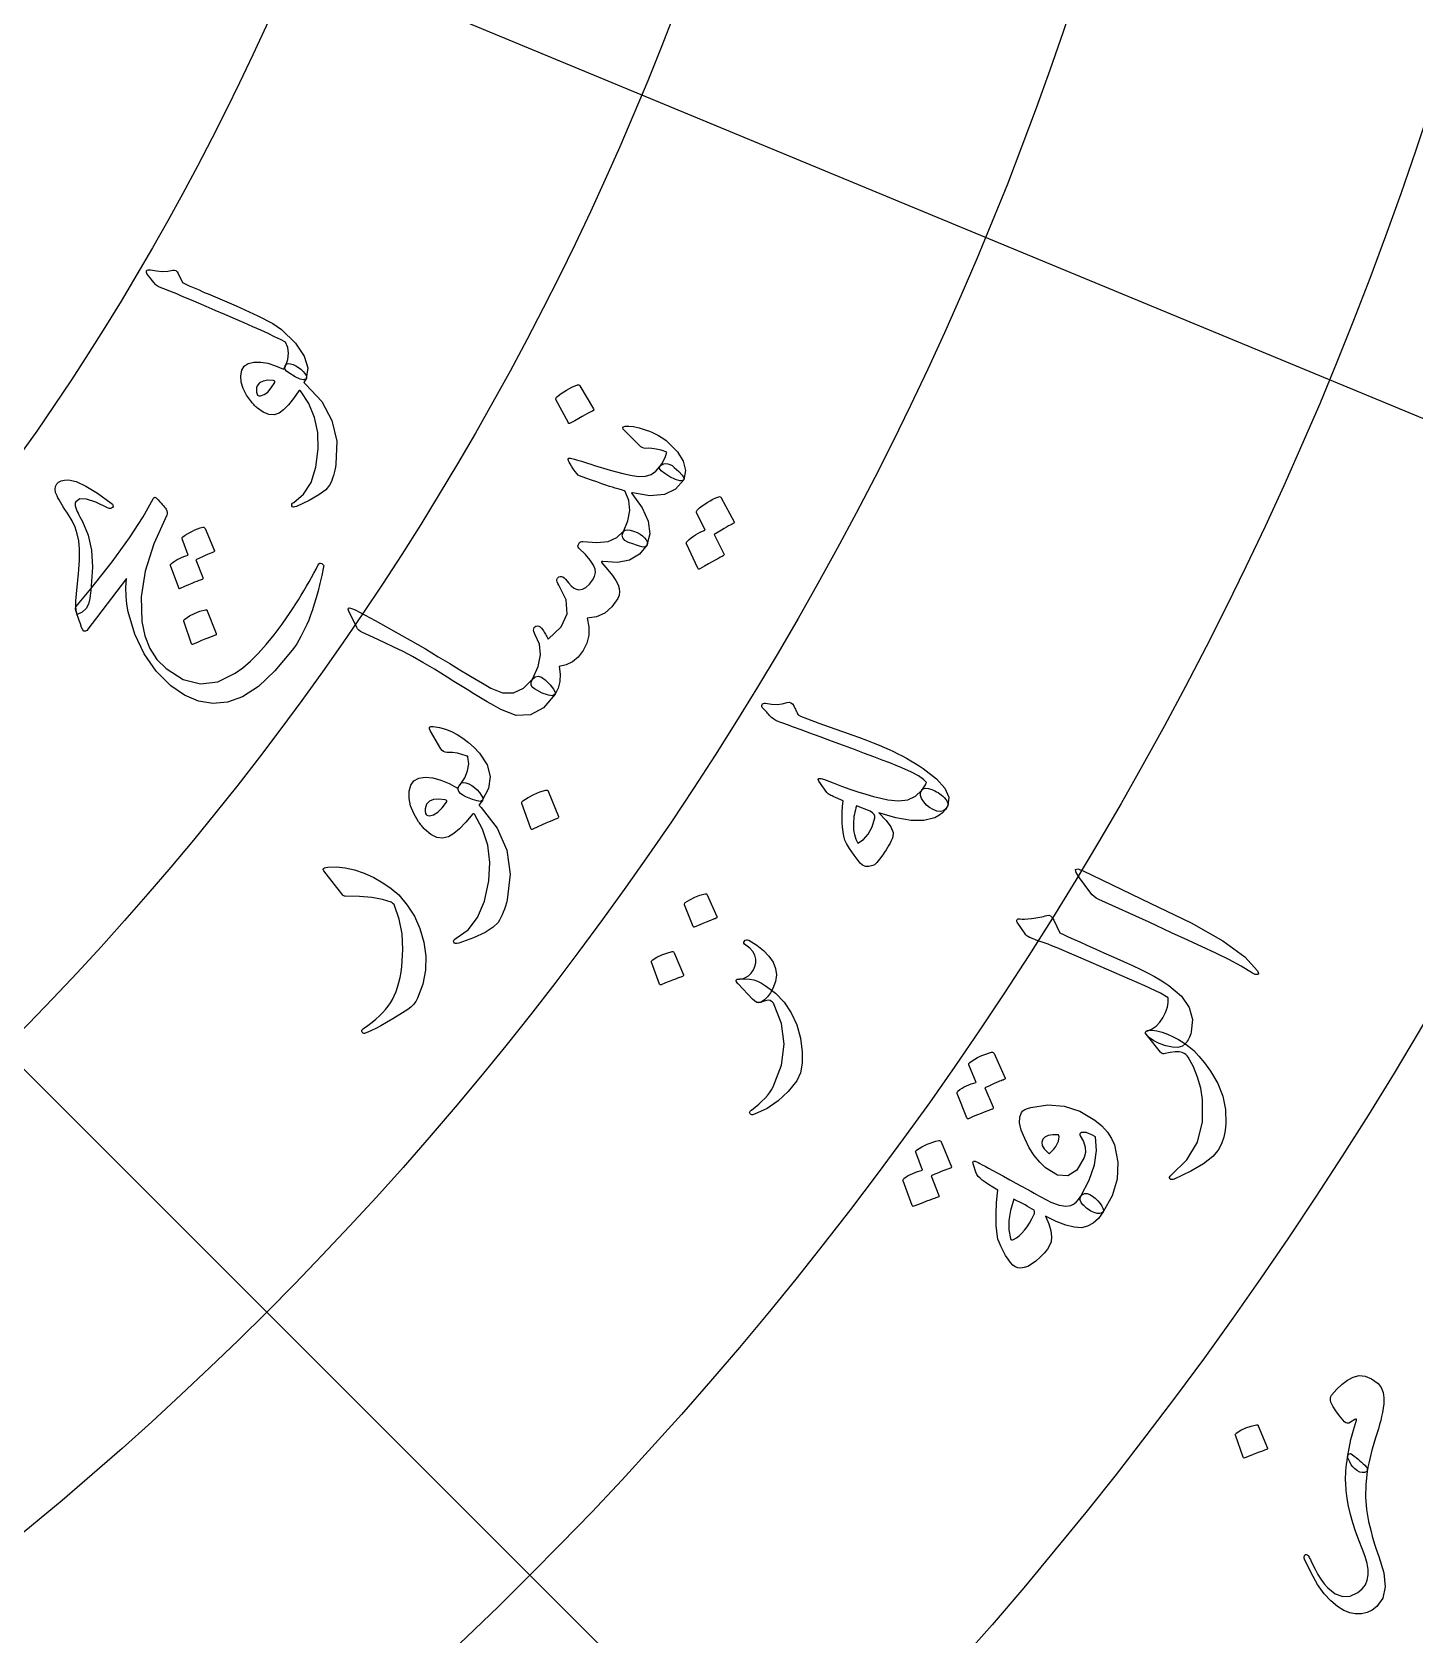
# Model space of a CAD drawing. Header units: millimetres. Extents: x -65 to 65, y -65 to 84.
# Drawn here: x 25.25 to 41.82, y -31.93 to -12.73 of the extents above; entities that cross this region are included whole.
import ezdxf

# ---------------------------------------------------------------- set-up
doc = ezdxf.new("R2010")
doc.units = ezdxf.units.MM
for name, color, linetype in [('ENGRAVE', 7, 'Continuous'), ('ENGRAVE_FINE', 8, 'Continuous'), ('GUIDE', 3, 'Continuous'), ('TEXT', 5, 'Continuous')]:
    doc.layers.add(name, color=color, linetype=linetype)

msp = doc.modelspace()

# ---------------------------------------------------------------- linework, layer by layer
at = {"layer": 'ENGRAVE'}
for radius in [57.525, 48.6086, 39.6922, 30.7759]:
    msp.add_circle((0, 0), radius, dxfattribs=at)
at = {"layer": 'ENGRAVE_FINE'}
for points in [[(36.6709, -15.1896), (28.4332, -11.7774)], [(44.9085, -18.6017), (36.6709, -15.1896)], [(28.0667, -28.0667), (21.7618, -21.7618)], [(34.3715, -34.3715), (28.0667, -28.0667)]]:
    msp.add_lwpolyline(points, dxfattribs=at)
for radius in [53.0668, 44.1504, 35.2341, 26.3177]:
    msp.add_circle((0, 0), radius, dxfattribs=at)
at = {"layer": 'GUIDE'}
msp.add_circle((0, 0), 59.475, dxfattribs=at)
at = {"layer": 'TEXT'}
for points in [[(26.7339, -15.7575), (26.6991, -15.713), (26.6713, -15.678), (26.6506, -15.6525), (26.6369, -15.6364), (26.6286, -15.6254), (26.6243, -15.6149), (26.6239, -15.6049), (26.6273, -15.5954), (26.6347, -15.5867), (26.6447, -15.5817), (26.6571, -15.5804), (26.6721, -15.5827), (26.7446, -15.5955), (26.8137, -15.6005), (26.8794, -15.5976), (26.9417, -15.5868), (26.9608, -15.5848), (26.9776, -15.5907), (26.9921, -15.6046), (27.0043, -15.6266), (27.0565, -15.7356), (27.0975, -15.754), (27.1378, -15.772), (27.1774, -15.7897), (27.2163, -15.8069), (27.2545, -15.8236), (27.292, -15.84), (27.3289, -15.856), (27.365, -15.8715), (27.6997, -16.0151), (27.9579, -16.1333), (28.1393, -16.2266), (28.2437, -16.2954), (28.4092, -16.4617), (28.5136, -16.6151), (28.5568, -16.7554), (28.5388, -16.8823), (28.5371, -16.8851), (28.5355, -16.8879), (28.5338, -16.8907), (28.5321, -16.8936), (28.5066, -16.9011), (28.4646, -16.8907), (28.406, -16.8623), (28.3309, -16.8161), (28.3044, -16.7968), (28.2886, -16.7768), (28.2836, -16.7561), (28.2893, -16.7347), (28.3171, -16.6553), (28.3264, -16.5811), (28.317, -16.5122), (28.289, -16.4486), (28.2293, -16.417), (28.1605, -16.3828), (28.0826, -16.3457), (27.9956, -16.3058), (27.9, -16.2632), (27.7962, -16.2178), (27.6842, -16.1695), (27.5641, -16.1185), (27.4466, -16.0673), (27.3409, -16.0216), (27.247, -15.9812), (27.1647, -15.9463), (27.0944, -15.9165), (27.0362, -15.8916), (26.9901, -15.8714), (26.9561, -15.8562), (26.7823, -15.7896), (26.7662, -15.7812), (26.7527, -15.773), (26.742, -15.7651), (26.7339, -15.7575)], [(28.5358, -16.9568), (28.7241, -17.1589), (28.8473, -17.3851), (28.9047, -17.6356), (28.8955, -17.91), (28.8896, -17.9457), (28.8827, -17.9803), (28.8748, -18.0137), (28.8658, -18.0461), (28.8558, -18.0771), (28.8447, -18.1064), (28.8324, -18.1341), (28.8191, -18.16), (28.7721, -18.216), (28.6902, -18.2777), (28.5735, -18.3447), (28.4219, -18.4166), (28.4029, -18.4226), (28.3877, -18.4234), (28.3763, -18.4192), (28.3686, -18.41), (28.3655, -18.3985), (28.3678, -18.3876), (28.3755, -18.3771), (28.3887, -18.3672), (28.5075, -18.2678), (28.5966, -18.1277), (28.6553, -17.9473), (28.6829, -17.7272), (28.677, -17.531), (28.6392, -17.3496), (28.5696, -17.1831), (28.4688, -17.0315), (28.4634, -17.029), (28.4585, -17.0282), (28.454, -17.0291), (28.4499, -17.0317), (28.3862, -17.1252), (28.3254, -17.2008), (28.2676, -17.2584), (28.2131, -17.2982), (28.1538, -17.3185), (28.091, -17.3153), (28.0246, -17.2887), (27.9546, -17.2389), (27.9459, -17.2313), (27.9372, -17.2234), (27.9286, -17.2149), (27.92, -17.2061), (27.9112, -17.1966), (27.9022, -17.1865), (27.8928, -17.1758), (27.8832, -17.1644), (27.8247, -17.0838), (27.7837, -17.0047), (27.7601, -16.9271), (27.7539, -16.8509), (27.7657, -16.7841), (27.796, -16.7347), (27.8449, -16.7025), (27.9125, -16.6875), (27.9941, -16.6876), (28.0802, -16.702), (28.1708, -16.7307), (28.2661, -16.7738), (28.2693, -16.7683), (28.2722, -16.7628), (28.2748, -16.7574), (28.2771, -16.752), (28.2795, -16.7467), (28.2821, -16.7413), (28.285, -16.7358), (28.2882, -16.7302), (28.3033, -16.7137), (28.324, -16.706), (28.3501, -16.7073), (28.3818, -16.7174), (28.414, -16.7329), (28.4448, -16.7517), (28.474, -16.7739), (28.5017, -16.7994), (28.5243, -16.8249), (28.5383, -16.8467), (28.5437, -16.8649), (28.5405, -16.8794), (28.5087, -16.9331), (28.5135, -16.9364), (28.5196, -16.9415), (28.5271, -16.9483), (28.5358, -16.9568)], [(28.1457, -16.9064), (28.0776, -16.9052), (28.0226, -16.9156), (27.9808, -16.9376), (27.9522, -16.9713), (27.9445, -16.9971), (27.9417, -17.0227), (27.9437, -17.0479), (27.9507, -17.0728), (27.9564, -17.0828), (27.9652, -17.0892), (27.9773, -17.0918), (27.9926, -17.0907), (28.0349, -17.0773), (28.0772, -17.0462), (28.1193, -16.9974), (28.1611, -16.9308), (28.1639, -16.923), (28.1622, -16.9163), (28.1562, -16.9108), (28.1457, -16.9064)], [(31.5303, -17.1373), (31.5285, -17.1313), (31.529, -17.1246), (31.532, -17.1172), (31.5374, -17.1091), (31.595, -17.0627), (31.6563, -17.0225), (31.7212, -16.9887), (31.7898, -16.9612), (31.7988, -16.9597), (31.8064, -16.961), (31.8125, -16.965), (31.8171, -16.9717), (31.9811, -17.2487), (31.9839, -17.2573), (31.9815, -17.2651), (31.9739, -17.2721), (31.961, -17.2782), (31.9499, -17.2836), (31.9328, -17.2923), (31.9098, -17.3043), (31.8808, -17.3197), (31.8457, -17.3388), (31.8042, -17.3619), (31.7563, -17.389), (31.7021, -17.4201), (31.6939, -17.4237), (31.6874, -17.4242), (31.6827, -17.4215), (31.6796, -17.4158)], [(32.3526, -17.5064), (32.3377, -17.4888), (32.3337, -17.4746), (32.3408, -17.4639), (32.3589, -17.4566), (32.404, -17.4537), (32.4609, -17.4603), (32.5297, -17.4763), (32.6104, -17.5016), (32.6511, -17.5164), (32.6896, -17.5323), (32.7259, -17.5493), (32.7601, -17.5675), (32.7923, -17.5867), (32.8224, -17.6066), (32.8507, -17.6273), (32.8769, -17.6488), (32.9882, -17.7614), (33.0564, -17.8735), (33.0813, -17.9853), (33.063, -18.0963), (33.0464, -18.1112), (33.0132, -18.11), (32.9634, -18.093), (32.897, -18.0599), (32.8335, -18.0217), (32.7924, -17.9889), (32.7735, -17.9616), (32.7769, -17.9397), (32.8002, -17.9043), (32.8218, -17.8632), (32.8418, -17.8165), (32.86, -17.7643), (32.7897, -17.7434), (32.7297, -17.729), (32.6801, -17.7213), (32.6407, -17.7201), (32.6093, -17.7206), (32.5832, -17.7178), (32.5625, -17.7117), (32.5473, -17.7024)], [(31.812, -18.0484), (31.7984, -18.0397), (31.7816, -18.0229), (31.7615, -17.9982), (31.7382, -17.9654), (31.7169, -17.9327), (31.7, -17.906), (31.6874, -17.8853), (31.6793, -17.8707), (31.6775, -17.8508), (31.6863, -17.8399), (31.7055, -17.838), (31.7353, -17.8451), (31.7548, -17.8513), (31.7782, -17.8584), (31.8055, -17.8665), (31.8368, -17.8754), (31.8715, -17.8856), (31.9092, -17.8971), (31.9501, -17.9102), (31.9941, -17.9246), (32.1801, -17.98), (32.3306, -18.0208), (32.4455, -18.0471), (32.5249, -18.0592), (32.6026, -18.0549), (32.6706, -18.0336), (32.7287, -17.9952), (32.7769, -17.9397), (32.7904, -17.9237), (32.8065, -17.9121), (32.8253, -17.9052), (32.8467, -17.9028), (32.8718, -17.905), (32.8967, -17.9133), (32.9213, -17.9278), (32.9457, -17.9484), (33.0043, -17.9997), (33.0435, -18.0415), (33.063, -18.0737), (33.063, -18.0963), (32.9649, -18.2095), (32.8296, -18.2737), (32.6575, -18.2887), (32.4488, -18.2546), (32.441, -18.2542), (32.437, -18.2553), (32.4368, -18.2581), (32.4403, -18.2624), (32.5642, -18.4336), (32.6357, -18.5939), (32.6547, -18.7432), (32.6214, -18.8809), (32.6124, -18.8936), (32.5992, -18.9011), (32.5816, -18.9035), (32.5597, -18.9006), (32.5306, -18.8925), (32.4946, -18.8809), (32.4518, -18.8658), (32.4021, -18.8473), (32.3571, -18.8232), (32.3316, -18.7936), (32.3256, -18.7584), (32.3391, -18.7175), (32.3938, -18.5868), (32.4152, -18.463), (32.4035, -18.3465), (32.3588, -18.2373), (32.3492, -18.2304), (32.3263, -18.2211), (32.2901, -18.2096), (32.2407, -18.1958), (32.2102, -18.1873), (32.173, -18.1757), (32.1292, -18.1612), (32.0787, -18.1437), (32.0217, -18.1235), (31.9582, -18.1009), (31.8883, -18.0758), (31.812, -18.0484)], [(25.7933, -19.7109), (25.787, -19.6821), (25.7826, -19.6512), (25.78, -19.6183), (25.7792, -19.5832), (25.7801, -19.5459), (25.7824, -19.5063), (25.7863, -19.4644), (25.7915, -19.4201), (25.8123, -19.2224), (25.8225, -19.0578), (25.8228, -18.9262), (25.8137, -18.8274), (25.7953, -18.743), (25.7689, -18.6632), (25.7345, -18.5881), (25.6922, -18.5177), (25.6697, -18.4843), (25.6486, -18.4521), (25.6288, -18.4211), (25.6104, -18.3914), (25.5935, -18.3634), (25.5783, -18.3373), (25.565, -18.3132), (25.5534, -18.2912), (25.5368, -18.249), (25.5306, -18.2109), (25.5347, -18.177), (25.5493, -18.1472), (25.5722, -18.1242), (25.6033, -18.1085), (25.6427, -18.0999), (25.6902, -18.0985), (25.7818, -18.1195), (25.8978, -18.173), (26.038, -18.2591), (26.2025, -18.3781), (26.2163, -18.3902), (26.2236, -18.4026), (26.2244, -18.4152), (26.2186, -18.4281), (26.208, -18.4381), (26.1947, -18.4423), (26.1787, -18.4407), (26.1598, -18.4332), (26.0191, -18.3637), (25.9086, -18.3282), (25.8282, -18.3268), (25.7778, -18.3594), (25.7717, -18.3726), (25.7695, -18.3891), (25.7714, -18.409), (25.7773, -18.4322), (25.7823, -18.4442), (25.7886, -18.4586), (25.7964, -18.4755), (25.8057, -18.495), (25.8164, -18.5169), (25.8285, -18.5413), (25.842, -18.5682), (25.8569, -18.5976), (25.9265, -18.7593), (25.9677, -18.9417), (25.98, -19.1448), (25.9629, -19.3686), (25.9627, -19.3709), (25.962, -19.3779), (25.9609, -19.3896), (25.9593, -19.4059), (25.9572, -19.4268), (25.9546, -19.4525), (25.9515, -19.4827), (25.9479, -19.5177), (25.9324, -19.5858), (25.9014, -19.6407), (25.855, -19.6824), (25.7933, -19.7109)], [(25.9586, -19.4014), (26.2145, -19.0788), (26.4237, -18.7909), (26.5872, -18.539), (26.7063, -18.3244), (26.7098, -18.3177), (26.7139, -18.3126), (26.7186, -18.3091), (26.7239, -18.3073), (26.7295, -18.3071), (26.7351, -18.3087), (26.7408, -18.312), (26.7465, -18.317), (26.7672, -18.3388), (26.786, -18.3591), (26.8029, -18.3779), (26.8179, -18.3951), (26.8311, -18.4109), (26.8423, -18.4251), (26.8517, -18.4377), (26.8592, -18.4489), (26.8697, -18.4688), (26.875, -18.4871), (26.875, -18.5037), (26.8698, -18.5188), (26.7115, -18.8635), (26.6083, -19.19), (26.5611, -19.4996), (26.5705, -19.7933), (26.6054, -19.9655), (26.665, -20.1171), (26.7496, -20.2479), (26.8595, -20.3578), (27.0647, -20.4875), (27.2714, -20.5407), (27.48, -20.5167), (27.6897, -20.4148), (27.7797, -20.3475), (27.8711, -20.2679), (27.9641, -20.1759), (28.0583, -20.0717), (28.1538, -19.9553), (28.2504, -19.827), (28.348, -19.6869), (28.4464, -19.5349), (28.4799, -19.4799), (28.5124, -19.4255), (28.5439, -19.3717), (28.5743, -19.3185), (28.6035, -19.2663), (28.6312, -19.2154), (28.6574, -19.1658), (28.6821, -19.1176), (28.6905, -19.1035), (28.7003, -19.0959), (28.7116, -19.095), (28.7243, -19.1006), (28.7368, -19.1105), (28.7449, -19.1205), (28.7486, -19.1306), (28.7478, -19.1409), (28.7262, -19.2426), (28.704, -19.338), (28.6815, -19.4271), (28.6585, -19.51), (28.6356, -19.5865), (28.6129, -19.6566), (28.5906, -19.7202), (28.5687, -19.7774), (28.5456, -19.8295), (28.5222, -19.8796), (28.4987, -19.9278), (28.4749, -19.974), (28.4505, -20.0183), (28.425, -20.0604), (28.3984, -20.1005), (28.3707, -20.1385), (28.1648, -20.3857), (27.9662, -20.5717), (27.7764, -20.6969), (27.596, -20.7617), (27.4203, -20.7756), (27.2484, -20.7472), (27.0806, -20.6768), (26.9164, -20.565), (26.7408, -20.3896), (26.5977, -20.1832), (26.4866, -19.9463), (26.4065, -19.6792), (26.3905, -19.5869), (26.3816, -19.4897), (26.3797, -19.3873), (26.3848, -19.28), (25.9105, -19.9022), (25.8927, -19.9122), (25.8764, -19.9096), (25.8617, -19.8944), (25.8484, -19.8667), (25.8328, -19.8216), (25.8188, -19.781), (25.8065, -19.7447), (25.7959, -19.7128), (25.7871, -19.6855), (25.7805, -19.6627), (25.7758, -19.6446), (25.7732, -19.631), (25.7844, -19.6133), (25.8191, -19.5693), (25.8773, -19.4987), (25.9586, -19.4014)], [(33.2147, -18.4891), (33.213, -18.4828), (33.2138, -18.4758), (33.2171, -18.468), (33.2228, -18.4595), (33.2523, -18.434), (33.2824, -18.4101), (33.313, -18.3878), (33.3443, -18.3671), (33.3766, -18.348), (33.41, -18.3304), (33.4448, -18.3142), (33.4807, -18.2994), (33.4901, -18.2979), (33.4983, -18.2994), (33.5053, -18.304), (33.5111, -18.3118), (33.6658, -18.6022), (33.6666, -18.6083), (33.663, -18.6147), (33.6552, -18.6214), (33.643, -18.6284), (33.6332, -18.6324), (33.6187, -18.6396), (33.5995, -18.6502), (33.5756, -18.6641), (33.5466, -18.6814), (33.5124, -18.7021), (33.4728, -18.7262), (33.4279, -18.7538), (33.544, -18.9833), (33.5465, -18.9923), (33.5437, -19.0005), (33.5356, -19.0078), (33.5223, -19.0144), (33.5107, -19.02), (33.493, -19.0292), (33.4691, -19.0419), (33.439, -19.0581), (33.4025, -19.0782), (33.3594, -19.1026), (33.3095, -19.1312), (33.253, -19.164), (33.2454, -19.1664), (33.2394, -19.1659), (33.235, -19.1626), (33.2323, -19.1564), (33.094, -18.8658), (33.0924, -18.8595), (33.0932, -18.8525), (33.0966, -18.8447), (33.1025, -18.8363), (33.1265, -18.814), (33.1514, -18.7933), (33.1772, -18.7741), (33.2039, -18.7565), (33.2313, -18.7404), (33.2593, -18.7256), (33.2878, -18.7121), (33.3168, -18.7)], [(27.051, -18.806), (27.05, -18.8003), (27.0513, -18.7943), (27.0548, -18.7878), (27.0606, -18.7809), (27.0886, -18.7613), (27.117, -18.7432), (27.1459, -18.7266), (27.1752, -18.7114), (27.2051, -18.6977), (27.236, -18.6854), (27.268, -18.6745), (27.3009, -18.6649), (27.3092, -18.6644), (27.3163, -18.6665), (27.3221, -18.6712), (27.3266, -18.6785), (27.4391, -18.9472), (27.4393, -18.9526), (27.4356, -18.9579), (27.4282, -18.963), (27.4169, -18.968), (27.4079, -18.9705), (27.3945, -18.9756), (27.3767, -18.983), (27.3545, -18.9929), (27.3276, -19.0053), (27.2958, -19.0203), (27.2589, -19.0377), (27.2171, -19.0576), (27.3006, -19.2694), (27.302, -19.2775), (27.2989, -19.2844), (27.2911, -19.2901), (27.2789, -19.2946), (27.2682, -19.2984), (27.2519, -19.3048), (27.2298, -19.3137), (27.2019, -19.3251), (27.1681, -19.3393), (27.1281, -19.3566), (27.0819, -19.3769), (27.0294, -19.4004), (27.0225, -19.4017), (27.0173, -19.4008), (27.0137, -19.3974), (27.0118, -19.3918), (26.9138, -19.1244), (26.9129, -19.1187), (26.9142, -19.1127), (26.9178, -19.1062), (26.9237, -19.0993), (26.9466, -19.0821), (26.9703, -19.0663), (26.9946, -19.0519), (27.0196, -19.0391), (27.0451, -19.0275), (27.0709, -19.0172), (27.0971, -19.0081), (27.1237, -19.0002)], [(31.283, -19.9525), (31.2725, -19.9323), (31.2659, -19.9136), (31.2632, -19.8963), (31.2645, -19.8804), (31.2695, -19.867), (31.2783, -19.857), (31.2908, -19.8504), (31.307, -19.8473), (31.3248, -19.8492), (31.3422, -19.8577), (31.3591, -19.873), (31.3755, -19.895), (31.3825, -19.9079), (31.3901, -19.9209), (31.3982, -19.934), (31.4067, -19.9471), (31.4154, -19.9606), (31.4236, -19.9746), (31.4315, -19.9892), (31.439, -20.0044), (31.592, -19.8595), (31.6641, -19.7029), (31.655, -19.5356), (31.5649, -19.3584), (31.5539, -19.3386), (31.5466, -19.3206), (31.543, -19.3043), (31.5431, -19.2898), (31.5477, -19.2762), (31.5557, -19.2657), (31.5671, -19.2583), (31.5819, -19.2541), (31.5983, -19.2543), (31.6143, -19.2601), (31.6302, -19.2716), (31.6457, -19.2887), (31.6818, -19.3326), (31.7139, -19.3665), (31.7419, -19.3906), (31.766, -19.4047), (31.8063, -19.4147), (31.8475, -19.4085), (31.8894, -19.3862), (31.9321, -19.3477), (31.9693, -19.3003), (31.9929, -19.2542), (32.0028, -19.2095), (31.9991, -19.1663), (31.9792, -19.1188), (31.9406, -19.0612), (31.8831, -18.9936), (31.8067, -18.9159), (31.7979, -18.9059), (31.7945, -18.8939), (31.7965, -18.8798), (31.804, -18.8637), (31.8148, -18.8491), (31.8268, -18.8394), (31.8401, -18.8347), (31.8548, -18.8349), (32.0189, -18.8495), (32.1547, -18.8343), (32.2621, -18.7891), (32.3409, -18.7144), (32.3596, -18.7001), (32.3857, -18.6948), (32.4191, -18.6985), (32.4599, -18.7112), (32.5023, -18.7279), (32.5386, -18.747), (32.5689, -18.7684), (32.5931, -18.7922), (32.6132, -18.8176), (32.6249, -18.8404), (32.6283, -18.8604), (32.6232, -18.8777), (32.5329, -18.9885), (32.4139, -19.0586), (32.2664, -19.0879), (32.0908, -19.0764), (32.0818, -19.0755), (32.0772, -19.0779), (32.0771, -19.0834), (32.0814, -19.0921), (32.1527, -19.1739), (32.2087, -19.2448), (32.2497, -19.3046), (32.2757, -19.3534), (32.2886, -19.3975), (32.2925, -19.4399), (32.2872, -19.4806), (32.2729, -19.5197), (32.2023, -19.6207), (32.117, -19.6937), (32.0173, -19.7387), (31.9033, -19.7555), (31.9253, -19.8584), (31.9249, -19.9575), (31.9022, -20.0526), (31.8572, -20.1436), (31.7977, -20.2209), (31.7299, -20.2779), (31.6538, -20.3148), (31.5696, -20.3315), (31.582, -20.4263), (31.5781, -20.5135), (31.558, -20.593), (31.5215, -20.6648), (31.4915, -20.6829), (31.4399, -20.6785), (31.3668, -20.6516), (31.2722, -20.6022), (31.2473, -20.5811), (31.2351, -20.5547), (31.2356, -20.523), (31.2488, -20.486), (31.3173, -20.3337), (31.3457, -20.1938), (31.3342, -20.0667), (31.283, -19.9525)], [(27.0727, -19.7909), (27.0719, -19.7851), (27.0734, -19.779), (27.0772, -19.7725), (27.0832, -19.7656), (27.1417, -19.7284), (27.2025, -19.6974), (27.2657, -19.6726), (27.3312, -19.6539), (27.3395, -19.6534), (27.3461, -19.6553), (27.3509, -19.6596), (27.3541, -19.6662), (27.4605, -19.9371), (27.4617, -19.9452), (27.4584, -19.9522), (27.4506, -19.9579), (27.4381, -19.9623), (27.4274, -19.9662), (27.4108, -19.9725), (27.3884, -19.9814), (27.3602, -19.9927), (27.3259, -20.0068), (27.2853, -20.024), (27.2384, -20.0443), (27.1852, -20.0677), (27.1773, -20.0702), (27.1714, -20.07), (27.1675, -20.0671), (27.1656, -20.0616)], [(29.0499, -19.6687), (29.0446, -19.6571), (29.0421, -19.6479), (29.0423, -19.641), (29.0453, -19.6366), (29.0538, -19.6325), (29.0698, -19.6344), (29.0931, -19.6424), (29.1238, -19.6564), (29.3641, -19.7841), (29.5849, -19.9044), (29.7859, -20.0175), (29.9672, -20.1233), (30.1207, -20.2161), (30.2584, -20.299), (30.3804, -20.3721), (30.4867, -20.4354), (30.577, -20.489), (30.6512, -20.5332), (30.7095, -20.568), (30.7516, -20.5933), (30.8919, -20.6484), (31.0216, -20.649), (31.1407, -20.5949), (31.2488, -20.486), (31.2808, -20.4569), (31.3167, -20.4484), (31.3564, -20.4604), (31.4001, -20.493), (31.4623, -20.5543), (31.5033, -20.6033), (31.5231, -20.6402), (31.5215, -20.6648), (31.3809, -20.8278), (31.2249, -20.9125), (31.0541, -20.9189), (30.8689, -20.8475), (30.7884, -20.8014), (30.708, -20.7547), (30.6279, -20.7072), (30.548, -20.659), (30.4681, -20.6103), (30.3882, -20.5613), (30.3083, -20.5119), (30.2282, -20.4622), (30.0759, -20.3671), (29.9368, -20.2842), (29.8112, -20.2134), (29.6989, -20.1548), (29.5893, -20.1011), (29.4718, -20.0449), (29.3463, -19.9864), (29.2128, -19.9253), (29.1895, -19.9133), (29.1702, -19.8994), (29.155, -19.8835), (29.1438, -19.8657)], [(34.0127, -20.8361), (34.0024, -20.8232), (33.9969, -20.811), (33.9961, -20.7994), (34.0002, -20.7885), (34.0071, -20.7807), (34.0165, -20.7758), (34.0284, -20.7737), (34.0427, -20.7746), (34.1129, -20.7851), (34.1794, -20.787), (34.2422, -20.7802), (34.3014, -20.7646), (34.3248, -20.762), (34.3456, -20.7677), (34.3637, -20.7818), (34.379, -20.8043), (34.3859, -20.8177), (34.3927, -20.8313), (34.3995, -20.8451), (34.4061, -20.859), (34.4127, -20.873), (34.4194, -20.8868), (34.4262, -20.9004), (34.4331, -20.9138), (34.4607, -20.9285), (34.5429, -20.9612), (34.6796, -21.0118), (34.8711, -21.0799), (34.9766, -21.117), (35.0753, -21.1522), (35.1674, -21.1857), (35.2529, -21.2173), (35.3313, -21.2472), (35.4025, -21.2755), (35.4664, -21.3023), (35.5231, -21.3274), (35.5758, -21.3522), (35.6279, -21.3781), (35.6794, -21.405), (35.7303, -21.4329), (35.7807, -21.4619), (35.8308, -21.4923), (35.8807, -21.5238), (35.9303, -21.5566), (36.0893, -21.6785), (36.1915, -21.7927), (36.2365, -21.8993), (36.2245, -21.998), (36.2022, -22.037), (36.1729, -22.0611), (36.1367, -22.0702), (36.0934, -22.0645), (36.0487, -22.0478), (36.0079, -22.0238), (35.9711, -21.9926), (35.9381, -21.9542), (35.911, -21.9133), (35.8971, -21.8776), (35.8966, -21.8471), (35.9093, -21.8219), (35.9219, -21.8041), (35.9331, -21.7882), (35.943, -21.774), (35.9515, -21.7616), (35.9585, -21.7507), (35.9637, -21.7408), (35.967, -21.732), (35.9685, -21.7242), (35.9351, -21.6869), (35.8752, -21.645), (35.7889, -21.5987), (35.6762, -21.5477), (35.608, -21.5195), (35.5292, -21.4881), (35.4399, -21.4536), (35.34, -21.4158), (35.2295, -21.3746), (35.1083, -21.3295), (34.9765, -21.2806), (34.8341, -21.2278), (34.6948, -21.1762), (34.5724, -21.131), (34.4668, -21.0922), (34.378, -21.0599), (34.3061, -21.0339), (34.2511, -21.0142), (34.2131, -21.0007), (34.192, -20.9935), (34.1657, -20.9821), (34.1399, -20.966), (34.1146, -20.9452), (34.0898, -20.9198), (34.0782, -20.9057), (34.0672, -20.8927), (34.0567, -20.8807), (34.0468, -20.8697), (34.0374, -20.8598), (34.0286, -20.8509), (34.0204, -20.843), (34.0127, -20.8361)], [(30.1515, -21.3183), (30.026, -21.1063), (30.0144, -21.08), (30.0162, -21.0621), (30.0314, -21.0525), (30.0602, -21.0513), (30.1349, -21.064), (30.208, -21.0843), (30.2793, -21.1121), (30.349, -21.1474), (30.4172, -21.1908), (30.4841, -21.2427), (30.5498, -21.3031), (30.6141, -21.3722), (30.7067, -21.511), (30.7432, -21.6521), (30.7236, -21.7952), (30.6476, -21.9401), (30.6273, -21.9486), (30.588, -21.9439), (30.5297, -21.9261), (30.4523, -21.8952), (30.4139, -21.8746), (30.3857, -21.8529), (30.3677, -21.8301), (30.36, -21.8063), (30.3607, -21.7921), (30.3647, -21.7781), (30.3719, -21.7641), (30.3824, -21.7503), (30.4386, -21.666), (30.4729, -21.5824), (30.4853, -21.4998), (30.4758, -21.418), (30.4739, -21.4133), (30.4698, -21.4093), (30.4635, -21.406), (30.4551, -21.4034), (30.405, -21.3857), (30.3502, -21.373), (30.2908, -21.3653), (30.2267, -21.3626), (30.2036, -21.36), (30.1833, -21.3518), (30.166, -21.3379), (30.1515, -21.3183)], [(30.6369, -22.0234), (30.8281, -22.2683), (30.9442, -22.5338), (30.9841, -22.8201), (30.947, -23.1266), (30.937, -23.166), (30.9258, -23.2041), (30.9137, -23.2408), (30.9005, -23.2762), (30.8863, -23.31), (30.8709, -23.3417), (30.8545, -23.3715), (30.837, -23.3992), (30.7789, -23.4574), (30.6811, -23.5185), (30.5438, -23.5822), (30.367, -23.648), (30.3451, -23.6528), (30.328, -23.6523), (30.3156, -23.6465), (30.3079, -23.6354), (30.3055, -23.6222), (30.3092, -23.6101), (30.3188, -23.5992), (30.3345, -23.5894), (30.4774, -23.4896), (30.5908, -23.3413), (30.6742, -23.1449), (30.7266, -22.901), (30.7391, -22.6806), (30.7144, -22.4737), (30.6527, -22.2803), (30.5545, -22.1005), (30.5488, -22.0972), (30.5433, -22.0958), (30.5382, -22.0964), (30.5333, -22.0989), (30.4528, -22.1974), (30.3773, -22.2761), (30.3069, -22.3351), (30.2419, -22.3744), (30.1735, -22.3913), (30.1034, -22.3816), (30.0316, -22.3453), (29.958, -22.2826), (29.949, -22.2733), (29.94, -22.2635), (29.9312, -22.2532), (29.9224, -22.2424), (29.9135, -22.231), (29.9044, -22.2188), (29.895, -22.2059), (29.8853, -22.1921), (29.8276, -22.0961), (29.7893, -22.0035), (29.7705, -21.9142), (29.771, -21.8282), (29.7907, -21.7545), (29.8295, -21.702), (29.8875, -21.6707), (29.9648, -21.6605), (30.0561, -21.6687), (30.1512, -21.6932), (30.25, -21.7343), (30.3525, -21.7919), (30.3566, -21.786), (30.3604, -21.7801), (30.3639, -21.7743), (30.367, -21.7685), (30.3702, -21.7628), (30.3737, -21.757), (30.3774, -21.7511), (30.3815, -21.7452), (30.4001, -21.7281), (30.424, -21.7216), (30.4532, -21.7255), (30.4877, -21.74), (30.5223, -21.7605), (30.5549, -21.7846), (30.5855, -21.8123), (30.6141, -21.8437), (30.6369, -21.8744), (30.6505, -21.9002), (30.6547, -21.9212), (30.6497, -21.9371), (30.6089, -21.9941), (30.6139, -21.9983), (30.6203, -22.0046), (30.628, -22.0129), (30.6369, -22.0234)], [(35.5068, -21.9301), (35.6356, -21.9442), (35.7459, -21.9303), (35.8378, -21.8886), (35.911, -21.8191), (35.9321, -21.8007), (35.9594, -21.7922), (35.9929, -21.7936), (36.0326, -21.805), (36.0522, -21.8135), (36.0717, -21.8229), (36.0911, -21.8332), (36.1104, -21.8444), (36.1293, -21.8568), (36.1473, -21.8705), (36.1645, -21.8857), (36.1808, -21.9023), (36.2061, -21.9321), (36.2223, -21.9582), (36.2293, -21.9808), (36.2272, -21.9997), (36.1987, -22.0466), (36.1629, -22.0867), (36.1199, -22.12), (36.0697, -22.1464), (35.9401, -22.1769), (35.785, -22.1768), (35.6048, -22.1461), (35.3995, -22.0847), (35.4866, -22.1764), (35.5436, -22.2552), (35.5707, -22.3212), (35.5678, -22.3743), (35.5581, -22.398), (35.547, -22.4224), (35.5344, -22.4477), (35.5203, -22.4737), (35.5047, -22.5006), (35.4874, -22.5286), (35.4684, -22.5578), (35.4477, -22.588), (35.4077, -22.6424), (35.374, -22.6824), (35.3466, -22.7079), (35.3255, -22.7191), (35.2783, -22.7292), (35.2378, -22.7275), (35.2038, -22.7141), (35.1764, -22.6889), (35.1026, -22.5923), (35.0474, -22.5143), (35.0111, -22.4547), (34.9935, -22.4134), (34.9811, -22.3648), (34.9715, -22.3133), (34.9647, -22.2588), (34.9606, -22.2014), (34.9593, -22.1411), (34.9607, -22.0778), (34.9648, -22.0116), (34.9717, -21.9425), (34.8523, -21.8903), (34.8384, -21.8833), (34.8256, -21.8768), (34.8139, -21.8707), (34.8034, -21.8652), (34.7942, -21.8598), (34.7865, -21.8541), (34.7805, -21.8483), (34.7759, -21.8423), (34.6815, -21.7079), (34.6712, -21.6863), (34.679, -21.6754), (34.7047, -21.6753), (34.7484, -21.686), (34.8521, -21.7289), (34.9533, -21.7682), (35.0522, -21.8037), (35.1487, -21.8354), (35.2425, -21.8637), (35.3334, -21.8889), (35.4216, -21.911), (35.5068, -21.9301)], [(31.1224, -21.9727), (31.1214, -21.9663), (31.1229, -21.9594), (31.127, -21.952), (31.1337, -21.9442), (31.1987, -21.9013), (31.2665, -21.8653), (31.3371, -21.8362), (31.4105, -21.814), (31.4198, -21.8134), (31.4272, -21.8154), (31.4328, -21.8201), (31.4364, -21.8275), (31.5612, -22.1301), (31.5628, -22.1392), (31.5592, -22.1471), (31.5504, -22.1536), (31.5365, -22.1589), (31.5245, -22.1634), (31.506, -22.1708), (31.481, -22.1812), (31.4495, -22.1944), (31.4112, -22.2109), (31.3659, -22.231), (31.3135, -22.2547), (31.2541, -22.2819), (31.2453, -22.2849), (31.2387, -22.2848), (31.2343, -22.2816), (31.232, -22.2754)], [(30.2046, -21.9286), (30.1284, -21.9206), (30.0658, -21.9269), (30.0168, -21.9475), (29.9814, -21.9825), (29.9703, -22.0107), (29.9646, -22.039), (29.9645, -22.0675), (29.9699, -22.096), (29.9752, -22.1079), (29.9845, -22.1159), (29.9978, -22.12), (30.015, -22.1203), (30.0638, -22.1094), (30.1142, -22.0787), (30.1661, -22.0281), (30.2195, -21.9575), (30.2234, -21.949), (30.2222, -21.9414), (30.216, -21.9346), (30.2046, -21.9286)], [(35.1306, -22.0042), (35.1243, -22.0273), (35.1181, -22.0515), (35.1122, -22.0768), (35.1065, -22.1032), (35.1017, -22.1309), (35.0984, -22.16), (35.0965, -22.1905), (35.096, -22.2224), (35.0959, -22.2538), (35.0976, -22.2846), (35.1012, -22.3146), (35.1067, -22.3439), (35.1141, -22.3724), (35.1236, -22.3998), (35.1352, -22.4261), (35.1489, -22.4514), (35.2167, -22.407), (35.2733, -22.3414), (35.3187, -22.2548), (35.3528, -22.1472), (35.3518, -22.1265), (35.3416, -22.1058), (35.3225, -22.0853), (35.2942, -22.0647)], [(28.7494, -22.7798), (28.7455, -22.7741), (28.7429, -22.7689), (28.7417, -22.7642), (28.7419, -22.7601), (28.7474, -22.7516), (28.7586, -22.7447), (28.7755, -22.7395), (28.798, -22.7358), (28.9004, -22.7329), (29.0069, -22.7443), (29.1175, -22.7702), (29.2324, -22.8105), (29.349, -22.8628), (29.457, -22.9231), (29.5563, -22.9917), (29.6469, -23.0686), (29.7501, -23.1904), (29.835, -23.3254), (29.9013, -23.4735), (29.949, -23.6349), (29.9739, -23.8038), (29.9695, -23.9718), (29.9356, -24.1387), (29.8722, -24.3044), (29.8509, -24.3454), (29.8242, -24.382), (29.7922, -24.4143), (29.7549, -24.4422), (29.6616, -24.5004), (29.5766, -24.5521), (29.5, -24.5973), (29.4316, -24.6362), (29.3718, -24.6686), (29.3206, -24.6944), (29.2782, -24.7137), (29.2444, -24.7264), (29.236, -24.7279), (29.2289, -24.728), (29.2229, -24.7266), (29.2181, -24.7238), (29.2132, -24.7187), (29.2096, -24.7129), (29.2072, -24.7063), (29.206, -24.6989), (29.2068, -24.6913), (29.2103, -24.684), (29.2163, -24.6772), (29.225, -24.6708), (29.2791, -24.6325), (29.329, -24.5943), (29.3749, -24.5563), (29.4166, -24.5185), (29.4545, -24.4806), (29.4889, -24.4421), (29.5198, -24.4032), (29.5472, -24.3638), (29.5718, -24.3223), (29.5945, -24.2771), (29.6151, -24.2281), (29.6337, -24.1755), (29.6501, -24.119), (29.6641, -24.0585), (29.6756, -23.994), (29.6847, -23.9256), (29.6979, -23.7245), (29.6875, -23.5361), (29.6537, -23.3604), (29.5968, -23.1975), (29.5912, -23.1856), (29.5825, -23.1746), (29.5706, -23.1648), (29.5557, -23.156), (29.4518, -23.1235), (29.3257, -23.1011), (29.1772, -23.0885), (29.0065, -23.0854), (28.9969, -23.0835), (28.9892, -23.0809), (28.9833, -23.0774), (28.9793, -23.073)], [(37.8031, -22.8642), (37.7629, -22.801), (37.7566, -22.7659), (37.7841, -22.7589), (37.8455, -22.7799), (38.6483, -23.1677), (39.141, -23.4056), (39.5204, -23.6195), (39.7858, -23.8103), (39.9368, -23.9786), (39.9457, -23.9981), (39.9483, -24.0123), (39.9446, -24.0211), (39.9346, -24.0245), (39.9222, -24.0245), (39.908, -24.0213), (39.892, -24.0149), (39.8742, -24.0053), (39.7398, -23.9243), (39.5934, -23.8447), (39.4351, -23.7664), (39.265, -23.6892), (39.2211, -23.6682), (39.1016, -23.6127), (38.9068, -23.5226), (38.6367, -23.3975), (38.0356, -23.1238), (38.0048, -23.1072), (37.9783, -23.089), (37.9558, -23.0692), (37.9375, -23.0478)], [(33.0718, -23.1863), (33.0707, -23.1807), (33.0719, -23.1749), (33.0753, -23.1686), (33.0809, -23.162), (33.1366, -23.1266), (33.1949, -23.0971), (33.2559, -23.0737), (33.3194, -23.0562), (33.3275, -23.0558), (33.334, -23.0577), (33.339, -23.0619), (33.3424, -23.0683), (33.4588, -23.3299), (33.4604, -23.3378), (33.4575, -23.3444), (33.45, -23.3498), (33.438, -23.354), (33.4276, -23.3576), (33.4116, -23.3636), (33.3901, -23.372), (33.3629, -23.3826), (33.33, -23.396), (33.2909, -23.4123), (33.2459, -23.4315), (33.1948, -23.4537), (33.1872, -23.4561), (33.1814, -23.4558), (33.1775, -23.453), (33.1753, -23.4477)], [(37.0551, -23.365), (37.061, -23.359), (37.0695, -23.3557), (37.0806, -23.355), (37.0943, -23.357), (37.1152, -23.36), (37.1448, -23.3602), (37.1831, -23.3576), (37.23, -23.3523), (37.2557, -23.3482), (37.2806, -23.3441), (37.3047, -23.34), (37.328, -23.3358), (37.3504, -23.3314), (37.3718, -23.3264), (37.3923, -23.3207), (37.4118, -23.3144), (37.435, -23.3123), (37.4568, -23.321), (37.4772, -23.3406), (37.4961, -23.3711), (37.5679, -23.5229), (37.6118, -23.5449), (37.6663, -23.5706), (37.7313, -23.6), (37.8067, -23.6331), (37.8928, -23.6706), (37.9894, -23.7134), (38.0967, -23.7615), (38.2146, -23.8147), (38.3321, -23.8667), (38.4396, -23.916), (38.5371, -23.9627), (38.6244, -24.0067), (38.7017, -24.0479), (38.7692, -24.0861), (38.8268, -24.1213), (38.8744, -24.1536), (39.024, -24.2836), (39.1185, -24.4198), (39.1577, -24.5622), (39.1413, -24.7107), (39.1353, -24.7324), (39.1286, -24.7529), (39.121, -24.772), (39.1127, -24.7898), (39.1038, -24.8065), (39.0944, -24.822), (39.0847, -24.8365), (39.0745, -24.85), (39.0357, -24.8818), (38.9834, -24.8969), (38.9176, -24.8951), (38.8383, -24.8765), (38.759, -24.8479), (38.6931, -24.8159), (38.6407, -24.7806), (38.6016, -24.7421), (38.5958, -24.7336), (38.5927, -24.7257), (38.5925, -24.7186), (38.595, -24.7121), (38.6004, -24.7054), (38.6068, -24.7004), (38.6143, -24.6971), (38.6228, -24.6956), (38.6745, -24.6731), (38.7219, -24.6396), (38.7648, -24.5953), (38.8033, -24.5401), (38.8347, -24.4767), (38.8558, -24.4159), (38.8666, -24.3578), (38.8671, -24.3023), (38.7723, -24.2481), (38.5866, -24.1597), (38.3102, -24.0369), (37.9433, -23.8791), (37.5349, -23.7048), (37.4807, -23.6814), (37.4288, -23.6605), (37.3792, -23.642), (37.3317, -23.6259), (37.3077, -23.6184), (37.286, -23.6109), (37.2666, -23.6037), (37.2495, -23.5966), (37.2347, -23.5901), (37.2221, -23.5848), (37.2117, -23.5807), (37.2035, -23.5777), (37.1863, -23.5694), (37.172, -23.5598), (37.1606, -23.549), (37.1522, -23.5369), (37.0575, -23.3951), (37.0537, -23.3863), (37.052, -23.3783), (37.0524, -23.3712), (37.0551, -23.365)], [(33.7888, -23.6225), (33.7997, -23.6111), (33.8123, -23.6057), (33.8266, -23.6064), (33.8425, -23.6131), (33.9384, -23.6719), (34.0187, -23.735), (34.0831, -23.8024), (34.1317, -23.8741), (34.1622, -23.9492), (34.1721, -24.027), (34.1613, -24.1073), (34.1299, -24.19), (34.1009, -24.2431), (34.0667, -24.2886), (34.0276, -24.3265), (33.9834, -24.3568), (33.9621, -24.363), (33.9385, -24.3586), (33.9126, -24.3435), (33.8845, -24.3178), (33.7137, -24.1358), (33.7009, -24.1219), (33.6927, -24.1098), (33.6891, -24.0996), (33.6901, -24.0912), (33.6953, -24.0848), (33.7039, -24.0803), (33.716, -24.0778), (33.7317, -24.0774), (33.7681, -24.0735), (33.8033, -24.0602), (33.8372, -24.0376), (33.8697, -24.0056), (33.8971, -23.9677), (33.9153, -23.9272), (33.9243, -23.8843), (33.9242, -23.839), (33.913, -23.792), (33.8893, -23.7486), (33.8532, -23.7089), (33.8048, -23.6727), (33.7909, -23.6606), (33.7836, -23.6482), (33.7829, -23.6355), (33.7888, -23.6225)], [(32.6741, -23.8747), (32.6731, -23.8691), (32.6744, -23.8633), (32.678, -23.8571), (32.6837, -23.8506), (32.7402, -23.8161), (32.7991, -23.7878), (32.8605, -23.7654), (32.9245, -23.7491), (32.9326, -23.7489), (32.9391, -23.7509), (32.9439, -23.7552), (32.9472, -23.7617), (33.0583, -24.0257), (33.0598, -24.0336), (33.0567, -24.0402), (33.0491, -24.0455), (33.037, -24.0495), (33.0266, -24.0529), (33.0105, -24.0586), (32.9887, -24.0665), (32.9613, -24.0767), (32.9281, -24.0895), (32.8887, -24.1051), (32.8432, -24.1235), (32.7916, -24.1447), (32.784, -24.1469), (32.7782, -24.1466), (32.7743, -24.1437), (32.7723, -24.1383)], [(33.7336, -24.0748), (33.7939, -24.0731), (33.8495, -24.0772), (33.9003, -24.0874), (33.9464, -24.1035), (33.9916, -24.1262), (34.0423, -24.1577), (34.0985, -24.1981), (34.1603, -24.2474), (34.2653, -24.3558), (34.3504, -24.4818), (34.4152, -24.6256), (34.4595, -24.7873), (34.4822, -24.9472), (34.4825, -25.0853), (34.4605, -25.2016), (34.4164, -25.2957), (34.314, -25.425), (34.195, -25.5351), (34.0595, -25.6258), (33.9079, -25.697), (33.8963, -25.7012), (33.886, -25.7032), (33.8768, -25.703), (33.8688, -25.7005), (33.8612, -25.6956), (33.8558, -25.6897), (33.8526, -25.6829), (33.8517, -25.6751), (33.8539, -25.6662), (33.8583, -25.6584), (33.8649, -25.6517), (33.8736, -25.6462), (33.9186, -25.6113), (33.96, -25.5765), (33.998, -25.5419), (34.0325, -25.5075), (34.0635, -25.4731), (34.0909, -25.4383), (34.1147, -25.4031), (34.1349, -25.3676), (34.2328, -25.1104), (34.2657, -24.8575), (34.234, -24.6097), (34.1381, -24.3675), (34.1333, -24.3624), (34.1251, -24.3552), (34.1133, -24.3461), (34.098, -24.3349), (34.083, -24.3307), (34.0589, -24.3329), (34.0257, -24.3416), (33.9834, -24.3568), (33.9579, -24.3585), (33.9329, -24.3525), (33.9084, -24.339), (33.8845, -24.3178), (33.7137, -24.1358), (33.6939, -24.1095), (33.6906, -24.0906), (33.7038, -24.079), (33.7336, -24.0748)], [(38.6247, -24.6925), (38.6758, -24.6913), (38.7316, -24.6985), (38.7924, -24.7141), (38.8579, -24.7381), (38.9237, -24.7675), (38.9882, -24.8016), (39.0515, -24.8402), (39.1134, -24.8834), (39.1721, -24.9337), (39.2348, -24.9997), (39.3014, -25.0814), (39.3719, -25.1789), (39.4591, -25.3272), (39.5192, -25.4812), (39.5521, -25.6409), (39.5577, -25.8064), (39.5494, -25.8898), (39.5313, -25.9708), (39.5032, -26.0492), (39.4653, -26.1251), (39.3994, -26.2043), (39.2896, -26.2894), (39.1357, -26.38), (38.9379, -26.4754), (38.9238, -26.4793), (38.911, -26.4796), (38.8995, -26.4763), (38.8894, -26.4694), (38.8831, -26.4601), (38.8832, -26.4495), (38.8897, -26.4376), (38.9024, -26.4244), (39.0904, -26.2416), (39.2159, -26.0291), (39.2787, -25.7876), (39.2783, -25.5182), (39.2553, -25.3829), (39.2186, -25.2534), (39.1682, -25.1299), (39.1043, -25.0121), (39.092, -24.9956), (39.0759, -24.9809), (39.0558, -24.9681), (39.0319, -24.9572), (38.9967, -24.9493), (38.9487, -24.9494), (38.888, -24.9576), (38.8146, -24.9738), (38.8045, -24.9741), (38.7942, -24.9704), (38.7837, -24.9628), (38.773, -24.9514), (38.6035, -24.7391), (38.5977, -24.7305), (38.5947, -24.7227), (38.5944, -24.7155), (38.5969, -24.7091), (38.6023, -24.7023), (38.6088, -24.6973), (38.6162, -24.6941), (38.6247, -24.6925)], [(36.4782, -25.103), (36.477, -25.0968), (36.4782, -25.0902), (36.4819, -25.0832), (36.4881, -25.0758), (36.5186, -25.055), (36.5495, -25.0359), (36.581, -25.0184), (36.613, -25.0025), (36.6458, -24.9882), (36.6797, -24.9754), (36.7147, -24.9642), (36.7509, -24.9545), (36.7602, -24.9542), (36.7681, -24.9566), (36.7746, -24.9619), (36.7799, -24.9699), (36.9123, -25.2646), (36.9127, -25.2705), (36.9088, -25.2761), (36.9007, -25.2815), (36.8884, -25.2867), (36.8785, -25.2893), (36.8638, -25.2945), (36.8444, -25.3022), (36.8201, -25.3126), (36.7907, -25.3255), (36.7559, -25.3411), (36.7157, -25.3593), (36.67, -25.3802), (36.7692, -25.6122), (36.771, -25.621), (36.7678, -25.6285), (36.7595, -25.6345), (36.746, -25.6391), (36.7344, -25.6431), (36.7165, -25.6498), (36.6923, -25.659), (36.6619, -25.6709), (36.625, -25.6857), (36.5813, -25.7038), (36.5308, -25.7251), (36.4736, -25.7497), (36.466, -25.7511), (36.4601, -25.7499), (36.4561, -25.7462), (36.4538, -25.74), (36.3363, -25.4472), (36.3351, -25.441), (36.3364, -25.4344), (36.3402, -25.4274), (36.3464, -25.4201), (36.3713, -25.4017), (36.397, -25.3849), (36.4234, -25.3697), (36.4507, -25.3562), (36.4785, -25.3441), (36.5068, -25.3333), (36.5355, -25.3239), (36.5647, -25.3158)], [(37.1091, -25.6754), (37.126, -25.6574), (37.1504, -25.6412), (37.1823, -25.6269), (37.2216, -25.6145), (37.4249, -25.5848), (37.6201, -25.6001), (37.8073, -25.6607), (37.9864, -25.7671), (38.0697, -25.8371), (38.1369, -25.9099), (38.1879, -25.9856), (38.2227, -26.0642), (38.2637, -26.2708), (38.2547, -26.4736), (38.1954, -26.672), (38.0859, -26.8655), (38.0688, -26.8807), (38.045, -26.8872), (38.0146, -26.8851), (37.9775, -26.8744), (37.9583, -26.8666), (37.9397, -26.8572), (37.9217, -26.8462), (37.9042, -26.8337), (37.8875, -26.8204), (37.872, -26.807), (37.8576, -26.7936), (37.8444, -26.7802), (37.8238, -26.7536), (37.8128, -26.7276), (37.8113, -26.7022), (37.8193, -26.6774), (37.9189, -26.4859), (37.9814, -26.3033), (38.0068, -26.13), (37.9954, -25.9663), (37.9499, -25.9426), (37.9122, -25.9259), (37.8824, -25.9162), (37.8604, -25.9135), (37.8394, -25.914), (37.8239, -25.917), (37.8137, -25.9227), (37.8089, -25.9309), (37.8071, -25.9376), (37.8067, -25.9436), (37.8079, -25.9491), (37.8106, -25.954), (37.8499, -26.0232), (37.871, -26.09), (37.874, -26.1544), (37.8588, -26.2162), (37.7711, -26.3657), (37.6646, -26.4361), (37.5398, -26.4273), (37.3968, -26.3396), (37.3266, -26.2726), (37.2616, -26.1917), (37.2018, -26.0971), (37.1472, -25.9888), (37.1063, -25.8867), (37.0863, -25.8005), (37.0872, -25.7301), (37.1091, -25.6754)], [(35.8415, -26.1518), (35.8404, -26.1456), (35.8418, -26.1391), (35.8457, -26.1322), (35.8521, -26.125), (35.8832, -26.105), (35.9147, -26.0866), (35.9467, -26.0699), (35.9791, -26.0549), (36.0123, -26.0415), (36.0466, -26.0296), (36.082, -26.0193), (36.1185, -26.0105), (36.1277, -26.0105), (36.1356, -26.0131), (36.142, -26.0186), (36.147, -26.0267), (36.2711, -26.3252), (36.2713, -26.3311), (36.2672, -26.3367), (36.259, -26.3419), (36.2465, -26.3467), (36.2365, -26.3491), (36.2217, -26.3538), (36.202, -26.3611), (36.1774, -26.3708), (36.1477, -26.3829), (36.1124, -26.3976), (36.0717, -26.4148), (36.0254, -26.4344), (36.118, -26.6693), (36.1196, -26.6782), (36.1161, -26.6856), (36.1076, -26.6914), (36.094, -26.6957), (36.0823, -26.6994), (36.0642, -26.7055), (36.0397, -26.7141), (36.009, -26.7252), (35.9716, -26.739), (35.9274, -26.756), (35.8763, -26.776), (35.8183, -26.7991), (35.8107, -26.8002), (35.8049, -26.7989), (35.8009, -26.7951), (35.7988, -26.7889), (35.6897, -26.4926), (35.6887, -26.4864), (35.6901, -26.4798), (35.6941, -26.4729), (35.7006, -26.4657), (35.726, -26.448), (35.7521, -26.4319), (35.779, -26.4174), (35.8067, -26.4045), (35.8349, -26.3932), (35.8635, -26.3832), (35.8925, -26.3745), (35.9219, -26.3672)], [(37.3634, -25.9955), (37.3514, -26.0306), (37.3575, -26.0691), (37.3816, -26.1108), (37.4238, -26.156), (37.4318, -26.1613), (37.4377, -26.1646), (37.4417, -26.166), (37.4437, -26.1655), (37.4717, -26.1408), (37.4966, -26.1134), (37.5184, -26.0833), (37.5371, -26.0504), (37.5502, -26.0192), (37.5573, -25.991), (37.5585, -25.9658), (37.5537, -25.9436), (37.4828, -25.9438), (37.4275, -25.9525), (37.3877, -25.9697), (37.3634, -25.9955)], [(36.5323, -26.3042), (36.5261, -26.274), (36.5334, -26.2591), (36.5544, -26.2594), (36.589, -26.2749), (36.6086, -26.286), (36.636, -26.3011), (36.6712, -26.32), (36.7142, -26.3429), (36.7652, -26.3701), (36.8244, -26.4022), (36.8919, -26.439), (36.9677, -26.4806), (37.0422, -26.5215), (37.109, -26.558), (37.1679, -26.5903), (37.2189, -26.6184), (37.262, -26.6421), (37.2968, -26.6613), (37.3235, -26.6761), (37.3419, -26.6863), (37.4602, -26.748), (37.5593, -26.7857), (37.6392, -26.7996), (37.6999, -26.7897), (37.7315, -26.7746), (37.7619, -26.7509), (37.7912, -26.7185), (37.8193, -26.6774), (37.8402, -26.6561), (37.8649, -26.6459), (37.8934, -26.6467), (37.9258, -26.6585), (37.9604, -26.679), (37.9928, -26.7034), (38.0229, -26.7318), (38.0507, -26.7643), (38.0718, -26.7957), (38.0847, -26.823), (38.0894, -26.8463), (38.0859, -26.8655), (38.0295, -26.9436), (37.9675, -27.0012), (37.8998, -27.0385), (37.8266, -27.0553), (37.7396, -27.051), (37.6387, -27.0265), (37.524, -26.9817), (37.3953, -26.9166), (37.4356, -27.009), (37.4602, -27.0914), (37.4691, -27.1637), (37.4623, -27.2259), (37.4453, -27.2681), (37.4182, -27.3125), (37.3811, -27.3592), (37.3337, -27.4081), (37.2789, -27.4559), (37.2286, -27.4928), (37.1828, -27.5188), (37.1417, -27.5341), (37.1002, -27.5402), (37.0636, -27.5374), (37.0319, -27.5258), (37.0051, -27.5053), (36.9763, -27.4734), (36.9474, -27.4341), (36.9183, -27.3874), (36.8891, -27.3332), (36.8613, -27.2767), (36.8405, -27.2298), (36.8266, -27.1926), (36.8196, -27.165), (36.8067, -27.0312), (36.8031, -26.8936), (36.8087, -26.7521), (36.8235, -26.6066), (36.7644, -26.5697), (36.7138, -26.5373), (36.6717, -26.5093), (36.638, -26.4858), (36.6113, -26.464), (36.5899, -26.4411), (36.5737, -26.4171), (36.5628, -26.3919)], [(37.0174, -26.7156), (36.9774, -26.8479), (36.9569, -26.9702), (36.9563, -27.0828), (36.9756, -27.1855), (36.9811, -27.1955), (36.9889, -27.201), (36.999, -27.2019), (37.0112, -27.1982), (37.0466, -27.1773), (37.0808, -27.1516), (37.1138, -27.1209), (37.1455, -27.0854), (37.1759, -27.045), (37.205, -26.9997), (37.2328, -26.9496), (37.2592, -26.8946), (37.2623, -26.8854), (37.2638, -26.8744), (37.2637, -26.8618), (37.262, -26.8474), (37.2367, -26.8318), (37.2098, -26.816), (37.1815, -26.7999), (37.1517, -26.7835), (37.1204, -26.767), (37.0875, -26.7501), (37.0532, -26.733), (37.0174, -26.7156)], [(41.0148, -29.8059), (41.0322, -29.7017), (41.0558, -29.5927), (41.0856, -29.4789), (41.1214, -29.3603), (41.1222, -29.3509), (41.1192, -29.3468), (41.1125, -29.3479), (41.102, -29.3543), (41.0517, -29.3858), (41.0305, -29.396), (41.011, -29.3983), (40.9931, -29.3929), (40.9768, -29.3798), (40.9186, -29.3099), (40.8724, -29.2476), (40.838, -29.1929), (40.8155, -29.1457), (40.8102, -29.1216), (40.8099, -29.0994), (40.8145, -29.0794), (40.8241, -29.0614), (40.8851, -28.9912), (40.9487, -28.9317), (41.015, -28.8828), (41.084, -28.8446), (41.1528, -28.826), (41.2251, -28.8326), (41.3007, -28.8647), (41.3797, -28.9221), (41.4168, -28.9706), (41.4405, -29.0277), (41.4508, -29.0932), (41.4478, -29.1673), (41.4407, -29.218), (41.4324, -29.268), (41.4228, -29.3174), (41.4118, -29.3662), (41.3995, -29.4146), (41.386, -29.4629), (41.3713, -29.5111), (41.3554, -29.5592), (41.3372, -29.6133), (41.3205, -29.6667), (41.3054, -29.7196), (41.292, -29.7719), (41.2798, -29.8237), (41.2686, -29.875), (41.2585, -29.9259), (41.2494, -29.9763), (41.2186, -29.9874), (41.1889, -29.9897), (41.1601, -29.9831), (41.1322, -29.9676), (41.1034, -29.9443), (41.0793, -29.9199), (41.0599, -29.8945), (41.0453, -29.8681)], [(39.6705, -29.5403), (39.6697, -29.5347), (39.671, -29.5289), (39.6746, -29.5227), (39.6805, -29.5162), (39.7375, -29.482), (39.7969, -29.4539), (39.8587, -29.4319), (39.923, -29.416), (39.9311, -29.4159), (39.9376, -29.4179), (39.9424, -29.4222), (39.9456, -29.4288), (40.0537, -29.6944), (40.055, -29.7024), (40.0519, -29.709), (40.0442, -29.7142), (40.0321, -29.7181), (40.0216, -29.7215), (40.0054, -29.7271), (39.9835, -29.7349), (39.956, -29.7449), (39.9225, -29.7575), (39.8829, -29.7728), (39.8372, -29.791), (39.7853, -29.812), (39.7776, -29.8142), (39.7718, -29.8138), (39.768, -29.8109), (39.766, -29.8055)], [(41.2494, -29.9763), (41.2319, -30.1316), (41.2289, -30.2828), (41.2405, -30.4301), (41.2668, -30.5734), (41.2815, -30.6359), (41.2964, -30.6956), (41.3114, -30.7524), (41.3265, -30.8063), (41.3417, -30.8572), (41.3571, -30.9052), (41.3727, -30.9504), (41.3884, -30.9925), (41.4488, -31.1914), (41.465, -31.3582), (41.437, -31.4927), (41.3652, -31.5946), (41.3106, -31.6366), (41.2494, -31.6651), (41.1817, -31.6801), (41.1076, -31.6817), (41.0401, -31.6702), (40.9686, -31.6404), (40.8929, -31.5921), (40.8131, -31.5255), (40.7349, -31.4396), (40.6564, -31.3277), (40.5774, -31.19), (40.4979, -31.0265), (40.495, -31.0156), (40.494, -31.005), (40.4947, -30.9948), (40.4972, -30.9849), (40.5012, -30.9767), (40.5065, -30.9715), (40.513, -30.9693), (40.5207, -30.9701), (40.5295, -30.9735), (40.5366, -30.9771), (40.542, -30.981), (40.5457, -30.9851), (40.5484, -30.9905), (40.5531, -31), (40.56, -31.0137), (40.569, -31.0316), (40.5801, -31.0537), (40.5933, -31.08), (40.6086, -31.1106), (40.626, -31.1453), (40.6589, -31.2082), (40.6953, -31.2666), (40.7351, -31.3205), (40.7784, -31.3699), (40.8673, -31.4416), (40.9568, -31.4748), (41.047, -31.4694), (41.1379, -31.4251), (41.1899, -31.3818), (41.2278, -31.3324), (41.2515, -31.2769), (41.261, -31.2153), (41.2605, -31.1492), (41.2492, -31.076), (41.2269, -30.9957), (41.1937, -30.9085), (41.1492, -30.7986), (41.1102, -30.6921), (41.0767, -30.5889), (41.0486, -30.489), (41.026, -30.392), (41.0092, -30.2973), (40.9979, -30.205), (40.9924, -30.1151), (40.9912, -30.0791), (40.9913, -30.0423), (40.9928, -30.0047), (40.9955, -29.9664), (40.9993, -29.9273), (41.0037, -29.8875), (41.0089, -29.847), (41.0148, -29.8059), (41.0222, -29.7779), (41.0342, -29.7628), (41.0507, -29.7606), (41.0719, -29.7712), (41.0954, -29.7903), (41.1183, -29.8093), (41.1406, -29.8281), (41.1623, -29.8467), (41.1831, -29.8652), (41.2027, -29.8836), (41.2212, -29.9019), (41.2385, -29.9201), (41.2453, -29.9295), (41.2494, -29.9421), (41.2507, -29.9577), (41.2494, -29.9763)]]:
    msp.add_lwpolyline(points, close=True, dxfattribs=at)

doc.saveas('drawing.dxf')
